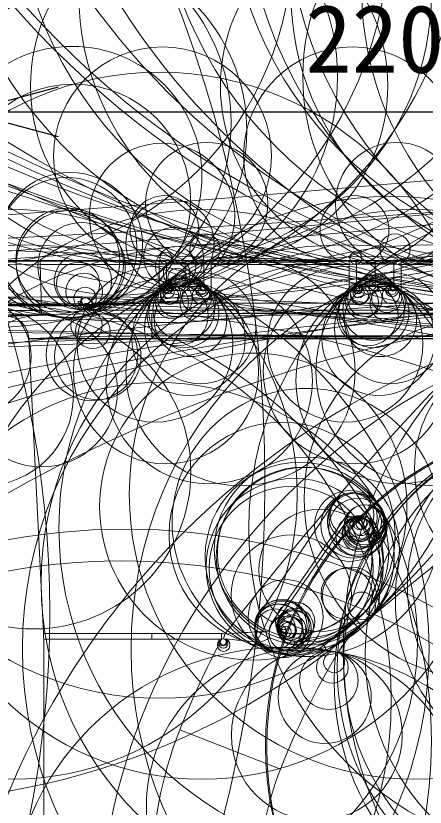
# Model space of a CAD drawing. Units: millimetres, scale not verified. Extents: x -11551 to 11812, y -1386 to 23401.
# Drawn here: x 11.44 to 22.44, y 26.72 to 48 of the extents above; entities that cross this region are included whole.
import ezdxf
from ezdxf.enums import TextEntityAlignment as Align

# ---------------------------------------------------------------- set-up
doc = ezdxf.new("R2010")
doc.units = ezdxf.units.MM
doc.header["$LTSCALE"] = 0.125
doc.layers.add('0-0_0', color=7, linetype='Continuous')
doc.layers.add('0-4_SUNPO', color=7, linetype='Continuous')
doc.layers.add('0-5_GAIKEI', color=1, linetype='Continuous', lineweight=18)
doc.styles.add('ＭＳ ゴシック', font='')
doc.styles.get('ＭＳ ゴシック').set_extended_font_data('MS Gothic')

# ---------------------------------------------------------------- blocks, each defined once
blk = doc.blocks.new('_Open30')
at = {"layer": '0-0_0'}
blk.add_line((0, 0), (-1, 0), dxfattribs=at)
blk.add_lwpolyline([(-1, 0.26795), (0, 0), (-1, -0.26795)], dxfattribs=at)
blk = doc.blocks.new('D8')
at = {"layer": '0-4_SUNPO'}
for p, q in [((74.5931, 230.8903), (74.5931, 234.1683)), ((96.5991, 230.8903), (96.5991, 234.1683)), ((77.0931, 232.9183), (94.0991, 232.9183))]:
    blk.add_line(p, q, dxfattribs=at)
at = {"layer": '0-4_SUNPO', "xscale": 2.5, "yscale": 2.5, "rotation": 180}
blk.add_blockref('_Open30', (74.5931, 232.9183), dxfattribs=at)
at = {"layer": '0-4_SUNPO', "xscale": 2.5, "yscale": 2.5}
blk.add_blockref('_Open30', (96.5991, 232.9183), dxfattribs=at)
at = {"layer": '0-4_SUNPO', "style": 'ＭＳ ゴシック'}
blk.add_text('220', height=1.833, dxfattribs=at).set_placement((83.7211, 233.4183), align=Align.BOTTOM_LEFT)

msp = doc.modelspace()

# ---------------------------------------------------------------- linework, layer by layer
at = {"layer": '0-5_GAIKEI', "color": 7}
for p, q in [((10.1403, 41.4033), (15.2926, 41.4033)), ((31.9991, 41.4183), (10.3896, 41.4183)), ((12.061, 41.4183), (12.061, 41.4033)), ((16.5406, 41.4033), (20.5484, 41.4033)), ((21.6437, 41.4033), (26.0991, 41.4033)), ((23.9978, 39.9926), (15.0924, 39.9926)), ((12.187, 31.3871), (11.7907, 39.3124)), ((12.1907, 14.6054), (12.1907, 31.2372))]:
    msp.add_line(p, q, dxfattribs=at)
at = {"layer": '0-5_GAIKEI'}
for p, q in [((12.093, 41.4033), (12.093, 41.3148)), ((12.093, 41.3148), (12.1234, 40.4443)), ((12.093, 41.3148), (15.2926, 41.3148)), ((14.4921, 41.4183), (14.392, 41.4183)), ((15.2926, 41.4033), (15.4453, 41.4033)), ((16.4933, 41.3183), (15.4927, 41.3183)), ((15.4927, 41.3183), (15.4927, 40.7679)), ((16.4933, 41.3183), (16.4933, 40.7679)), ((16.6934, 41.4033), (16.6934, 40.6143)), ((16.6934, 41.3148), (20.3956, 41.3148)), ((17.7941, 41.4183), (17.694, 41.4183)), ((20.5958, 41.3183), (21.5964, 41.3183)), ((20.5958, 41.3183), (20.5958, 40.7679)), ((21.0961, 41.4183), (21.0961, 40.7179)), ((21.5964, 41.3183), (21.5964, 40.7679)), ((21.7965, 41.4033), (21.7965, 40.6143)), ((21.7965, 41.3148), (26.0991, 41.3148)), ((15.5241, 40.7179), (16.4619, 40.7179)), ((20.5958, 40.7679), (21.5964, 40.7679)), ((20.6271, 40.7179), (21.565, 40.7179)), ((12.1234, 40.4443), (12.1234, 40.2512)), ((13.1941, 40.4443), (12.1234, 40.4443)), ((13.1941, 40.4443), (13.1941, 40.2512)), ((13.1941, 40.2512), (12.1234, 40.2512)), ((13.1913, 40.235), (13.1913, 40.2202)), ((13.5194, 40.277), (13.5194, 40.0842)), ((28.6727, 40.277), (13.5194, 40.277)), ((10.3252, 40.201), (12.0906, 40.201)), ((12.0906, 40.0753), (10.334, 40.0753)), ((12.0906, 39.9495), (12.0906, 40.201)), ((12.1334, 40.0753), (12.0906, 40.0753)), ((13.5194, 40.0842), (13.5379, 40.0352)), ((28.6727, 40.0842), (13.5194, 40.0842)), ((12.0906, 39.9495), (10.334, 39.9495)), ((12.1396, 39.9496), (12.0906, 39.9495)), ((15.0924, 39.3121), (15.0924, 39.9926)), ((23.9978, 39.3927), (15.0924, 39.3927)), ((11.9014, 39.322), (15.0924, 39.322)), ((11.9016, 39.3121), (15.0924, 39.3121)), ((15.0924, 39.322), (23.9929, 39.322)), ((15.0924, 39.3121), (23.9929, 39.3121)), ((20.5967, 34.5252), (20.5944, 34.5113)), ((20.6959, 34.4813), (20.6933, 34.4664)), ((18.5766, 31.9006), (20.2579, 34.3017)), ((21.1483, 34.2541), (21.0562, 34.2168)), ((20.2904, 31.4679), (20.6015, 31.7508)), ((18.4947, 31.5127), (18.4824, 31.5057)), ((20.7184, 31.6205), (20.7381, 31.6224)), ((15.0924, 31.3871), (12.187, 31.3871)), ((15.0924, 31.3871), (16.9712, 31.3871)), ((15.0924, 31.2372), (15.0924, 31.3871)), ((16.9712, 31.2372), (16.9712, 31.3871)), ((17.0222, 31.2454), (17.0598, 31.3752)), ((18.5707, 31.4351), (18.5577, 31.4275)), ((16.9712, 31.2372), (12.1907, 31.2372)), ((18.9259, 31.0802), (18.9294, 31.1794)), ((18.5504, 27.7402), (15.8503, 28.803))]:
    msp.add_line(p, q, dxfattribs=at)
for points in [[(15.2926, 41.4033), (15.2926, 40.6143), (16.6934, 40.6143)], [(15.993, 41.4183), (15.993, 40.7679), (15.4927, 40.7679)], [(20.3956, 41.4033), (20.3956, 40.6143), (21.7965, 40.6143)], [(11.9014, 39.3221), (11.7904, 39.3211), (11.7907, 39.3124)]]:
    msp.add_lwpolyline(points, dxfattribs=at)
for centre, radius in [((130.6798, 11720.1055), 11681.2817), ((33.226, 902.3739), 863.1113), ((-26.9479, 576.7213), 535.408), ((10.8489, 576.7213), 535.408), ((-16.4599, 576.5128), 535.1995), ((31.343, 576.5128), 535.1995), ((-23.1975, 492.426), 452.0462), ((-20.2102, 492.4123), 452.0324), ((30.512, 126.1576), 86.8969), ((-40.0568, 89.8245), 92.6191), ((29.2421, 104.2532), 64.8771), ((16.5827, 81.6159), 87.2836), ((12.0968, 99.099), 58.898), ((30.0954, 99.0991), 58.898), ((-26.3089, 95.9114), 55.4848), ((-17.0987, 95.9158), 55.4892), ((30.0934, 93.8063), 53.731), ((30.0915, 92.6045), 52.6549), ((12.1483, 89.3696), 49.1684), ((30.0439, 89.3696), 49.1685), ((30.5088, 85.4002), 46.1395), ((30.0298, 84.1167), 44.167), ((30.0281, 83.5242), 43.4487), ((29.8558, 75.2281), 35.8455), ((29.7536, 64.414), 24.4623), ((12.438, 64.4651), 24.2623), ((29.7541, 64.4651), 24.2623), ((29.6892, 60.1004), 20.0226), ((30.6387, 58.6438), 19.3828), ((-18.1209, 35.4322), 36.2572), ((7.8442, 46.6551), 19.7935), ((29.42, 51.8431), 11.8871), ((15.2933, 52.1922), 10.8774), ((20.3964, 52.1922), 10.8774), ((26.0998, 52.1922), 10.8774), ((16.6919, 51.6643), 10.3496), ((21.795, 51.6643), 10.3496), ((27.4984, 51.6643), 10.3496), ((12.721, 50.9443), 10.7385), ((29.4711, 50.9443), 10.7385), ((-15.1501, 31.9496), 27.506), ((10.2387, 49.9432), 8.6297), ((29.3727, 48.7216), 8.6393), ((15.3175, 48.604), 7.2892), ((20.4206, 48.604), 7.2892), ((26.124, 48.604), 7.2892), ((14.2151, 46.3615), 5.8693), ((25.0216, 46.3615), 5.8693), ((16.6373, 46.1162), 4.8011), ((21.7404, 46.1162), 4.8011), ((12.0599, 45.1197), 5.1692), ((12.7798, 44.9003), 4.8682), ((12.9559, 43.6943), 3.4848), ((15.3833, 44.2397), 2.9243), ((20.4864, 44.2397), 2.9243), ((15.3022, 38.0667), 8.4189), ((15.3717, 42.6211), 1.9542), ((16.5704, 42.9565), 1.6408), ((21.6735, 42.9565), 1.6408), ((21.5112, 34.2325), 8.9106), ((15.5838, 41.8832), 1.1865), ((15.4384, 42.2404), 0.9243), ((26.6142, 34.2325), 8.9106), ((20.5414, 42.2404), 0.9243), ((11.3446, 35.1315), 7.6597), ((16.4477, 35.1315), 7.6597), ((12.8423, 41.43), 1.3974), ((22.1511, 35.1315), 7.6597), ((13.2082, 41.2677), 1.1747), ((15.6809, 41.5089), 0.7997), ((16.5261, 41.7261), 0.4096), ((21.6291, 41.7261), 0.4096), ((11.6781, 30.9752), 10.8658), ((16.7812, 30.9752), 10.8658), ((20.314, 30.9631), 10.8794), ((22.4846, 30.9752), 10.8658), ((25.417, 30.9631), 10.8794), ((15.7367, 41.2555), 0.5402), ((31.1205, 30.9631), 10.8794), ((20.8993, 32.7513), 8.7777), ((13.2465, 40.8652), 0.7705), ((17.4791, 38.445), 3.0794), ((15.4745, 41.4813), 0.1643), ((22.5822, 38.445), 3.0794), ((20.5776, 41.4813), 0.1643), ((13.1167, 40.7938), 0.5798), ((15.7653, 41.0764), 0.3589), ((15.4885, 41.3345), 0.0169), ((15.4923, 41.3185), 0.00041), ((16.5022, 41.3735), 0.0562), ((16.4948, 41.3213), 0.00343), ((16.4936, 41.3185), 0.0004), ((20.5916, 41.3345), 0.0169), ((20.5954, 41.3185), 0.00041), ((21.6052, 41.3735), 0.0562), ((21.5979, 41.3213), 0.00343), ((21.5967, 41.3185), 0.0004), ((13.2778, 40.5876), 0.4911), ((15.1832, 39.1653), 2.0914), ((16.3981, 39.6034), 1.495), ((15.7745, 40.965), 0.2471), ((20.2863, 39.1653), 2.0914), ((21.5012, 39.6034), 1.495), ((15.477, 38.4411), 2.489), ((16.6367, 38.1874), 2.7731), ((15.9601, 40.0157), 0.9396), ((15.9533, 40.101), 0.8276), ((20.58, 38.4411), 2.489), ((21.7397, 38.1874), 2.7731), ((21.0632, 40.0157), 0.9396), ((21.0564, 40.101), 0.8276), ((13.3027, 40.4011), 0.3029), ((16.085, 39.3108), 1.5215), ((15.7889, 39.948), 0.8189), ((16.1352, 39.8087), 0.9713), ((15.6409, 40.2949), 0.4417), ((15.7201, 40.3784), 0.4652), ((15.5718, 40.4809), 0.2432), ((15.5978, 40.5373), 0.2647), ((15.5451, 40.5668), 0.1533), ((15.521, 40.6503), 0.1281), ((15.4884, 40.7124), 0.0579), ((15.5309, 40.6238), 0.0946), ((15.4801, 40.7356), 0.0333), ((15.4775, 40.7485), 0.0201), ((15.5244, 40.6671), 0.0508), ((16.3319, 40.2622), 0.4769), ((16.304, 40.4261), 0.4041), ((16.4184, 40.4925), 0.2309), ((16.4431, 40.6154), 0.1692), ((16.4526, 40.6116), 0.107), ((16.4609, 40.659), 0.0589), ((16.4894, 40.6949), 0.0772), ((16.5031, 40.7268), 0.0425), ((16.5076, 40.7428), 0.0259), ((16.5085, 40.7484), 0.0202), ((21.1881, 39.3108), 1.5215), ((20.892, 39.948), 0.8189), ((21.2382, 39.8087), 0.9713), ((20.744, 40.2949), 0.4417), ((20.8231, 40.3784), 0.4652), ((20.6748, 40.4809), 0.2432), ((20.7009, 40.5373), 0.2647), ((20.6482, 40.5668), 0.1533), ((20.6241, 40.6503), 0.1281), ((20.5914, 40.7124), 0.0579), ((20.634, 40.6238), 0.0946), ((20.5831, 40.7356), 0.0333), ((20.5806, 40.7485), 0.0201), ((20.6274, 40.6671), 0.0508), ((21.435, 40.2622), 0.4769), ((21.4071, 40.4261), 0.4041), ((21.5214, 40.4925), 0.2309), ((21.5462, 40.6154), 0.1692), ((21.5557, 40.6116), 0.107), ((21.564, 40.659), 0.0589), ((21.5925, 40.6949), 0.0772), ((21.6062, 40.7268), 0.0425), ((21.6107, 40.7428), 0.0259), ((21.6115, 40.7484), 0.0202), ((12.6182, -106.3692), 146.8143), ((29.6711, -92.24), 132.6849), ((11.6776, -18.427), 58.8672), ((30.4295, -25.1987), 65.6394), ((12.1037, -50.4179), 90.6691), ((30.0788, -56.0318), 96.283), ((30.1634, -40.0517), 80.3027), ((11.4982, 4.5996), 35.6482), ((30.638, 0.6997), 39.5486), ((10.6766, 28.4943), 11.9351), ((10.892, 29.6037), 10.6369), ((10.5506, 37.7934), 2.4401), ((10.276, 38.8436), 1.5781), ((31.256, 18.7502), 21.6826), ((13.1745, 40.2759), 0.0587), ((13.3261, 40.2599), 0.1598), ((13.1898, 40.2209), 0.00165), ((13.3417, 40.1852), 0.0835), ((31.1006, 22.7696), 17.4738), ((13.4886, 38.8799), 1.2322), ((13.3407, 39.6784), 0.4201), ((13.3515, 40.1482), 0.0452), ((13.3583, 40.1279), 0.0238), ((13.3632, 40.1168), 0.0117), ((13.3661, 40.1118), 0.00589), ((13.3682, 40.1094), 0.00275), ((13.3694, 40.1086), 0.00128), ((24.0691, 35.0211), 4.879), ((23.1051, -349.5207), 388.9165), ((23.9429, -232.8485), 272.2412), ((25.4392, 35.8426), 3.2852), ((17.8217, 34.8039), 4.129), ((15.2691, 31.1746), 6.9675), ((19.249, 34.3761), 3.6062), ((18.596, 34.0352), 3.0379), ((26.9112, 28.3564), 8.759), ((26.996, 30.1125), 7.0009), ((26.7363, 30.4476), 6.6606), ((26.4125, 32.3075), 4.7726), ((19.0682, 33.4548), 2.5399), ((19.2608, 33.6489), 2.487), ((19.2184, 33.4646), 2.3903), ((19.1588, 33.5612), 2.3016), ((18.9354, 33.1806), 2.3806), ((18.8399, 33.139), 2.2069), ((20.4195, 34.2821), 0.9524), ((20.5189, 34.2951), 0.8782), ((20.5717, 34.4025), 0.7586), ((20.5024, 34.5201), 0.6528), ((20.4741, 34.5806), 0.5864), ((20.6342, 34.2466), 0.7852), ((19.6157, 33.0876), 1.6459), ((20.8276, 34.2877), 0.5659), ((20.8151, 34.3115), 0.5393), ((20.8014, 34.3858), 0.4638), ((20.5669, 34.0212), 0.527), ((20.6943, 34.0715), 0.4893), ((20.6453, 34.0962), 0.4184), ((20.7192, 34.1193), 0.4354), ((20.6957, 34.1767), 0.3235), ((20.7182, 34.2152), 0.3395), ((20.7258, 34.2589), 0.236), ((20.6832, 34.3638), 0.1868), ((20.6387, 34.4735), 0.0684), ((20.7366, 34.3418), 0.1524), ((20.6131, 34.5141), 0.0204), ((20.6025, 34.5239), 0.00597), ((20.7309, 34.4128), 0.0811), ((20.7179, 34.4571), 0.035), ((20.7076, 34.4756), 0.0138), ((20.7016, 34.481), 0.00569), ((18.8444, 32.4278), 1.6164), ((20.3337, 32.4569), 0.6902), ((20.4485, 32.4077), 0.7691), ((18.6926, 31.835), 1.0045), ((20.7338, 32.1322), 0.3725), ((18.5617, 31.5845), 0.7057), ((18.6203, 31.4971), 0.7594), ((18.597, 31.5778), 0.73), ((18.5063, 31.5474), 0.6391), ((18.5025, 31.5453), 0.6321), ((18.9459, 31.7068), 0.5276), ((18.4156, 31.5094), 0.5408), ((18.9434, 31.575), 0.4952), ((18.9226, 31.5421), 0.4563), ((18.9036, 31.6087), 0.4208), ((18.7086, 31.3986), 0.4608), ((18.855, 31.5075), 0.3803), ((18.7138, 31.483), 0.237), ((18.8374, 31.525), 0.3142), ((18.5908, 31.4803), 0.114), ((18.5302, 31.4865), 0.053), ((18.4984, 31.4941), 0.0203), ((18.4856, 31.5007), 0.00596), ((18.7633, 31.4668), 0.22), ((18.6945, 31.4341), 0.1437), ((18.6386, 31.4191), 0.0859), ((18.5946, 31.4149), 0.0417), ((18.5746, 31.4167), 0.0216), ((18.5643, 31.4196), 0.0109), ((18.5594, 31.4228), 0.00502), ((17.0275, 31.0778), 0.1691), ((17.0177, 31.1214), 0.1244), ((17.0149, 31.1519), 0.0937), ((17.0153, 31.1628), 0.0829), ((18.6894, 23.6026), 7.422), ((19.188, 26.7485), 4.2367), ((19.5289, 28.6595), 2.2956), ((19.7413, 29.682), 1.2512), ((19.8501, 30.1337), 0.7866), ((19.9481, 30.4796), 0.4271), ((19.995, 30.6172), 0.2817)]:
    msp.add_circle(centre, radius, dxfattribs=at)
at = {"layer": '0-5_GAIKEI', "color": 7}
for centre, radius in [((15.2124, 61.2918), 21.5429), ((10.6481, 50.4549), 10.8409), ((12.9979, 43.0233), 3.1408), ((12.8091, 41.7648), 1.8862), ((12.8994, 41.8368), 1.9501), ((12.8939, 41.3258), 1.4391), ((19.837, -673.1676), 713.1818), ((23.7576, -316.9388), 356.9315), ((11.9215, 35.7362), 4.2237), ((12.1345, 37.9088), 2.0407), ((13.6451, 38.8341), 1.1601), ((13.511, 39.5155), 0.4656), ((26.9473, 28.3336), 8.7647), ((26.7361, 30.6027), 6.4858), ((27.0991, 30.8252), 6.2686), ((26.3403, 32.673), 4.378), ((14.3862, 16.8806), 17.3152), ((14.2519, 16.4645), 16.8779)]:
    msp.add_circle(centre, radius, dxfattribs=at)
at = {"layer": '0-5_GAIKEI'}
for centre, radius, start, end in [((15.3926, 41.3183), 0.1001, 360, 90.00105), ((16.5934, 41.3183), 0.1001, 121.78833, 180), ((20.4957, 41.3183), 0.1001, 360, 58.21167), ((21.6964, 41.3183), 0.1001, 121.78833, 180), ((15.4798, 40.6208), 0.1478, 84.9897, 90.78873), ((15.5427, 40.7679), 0.05, 180, 270), ((16.4433, 40.7679), 0.05, 270, 0), ((16.5062, 40.6208), 0.1477, 89.21124, 95.01032), ((20.5829, 40.6208), 0.1478, 84.9897, 90.78873), ((20.6458, 40.7679), 0.05, 180, 270), ((21.5463, 40.7679), 0.05, 270, 0), ((21.6093, 40.6208), 0.1477, 89.21124, 95.01032), ((13.194, 40.0443), 0.4, 35.57734, 89.99634), ((13.2356, 40.2359), 0.0442, 159.72199, 181.16401), ((13.1941, 40.0513), 0.1998, 35.53381, 89.99979), ((13.519, 40.2841), 0.1999, 215.68989, 270.10039), ((13.8744, 40.276), 0.5289, 191.83921, 195.46537), ((13.0122, 40.0392), 0.3652, 11.00583, 15.20739), ((13.5499, 40.1977), 0.2, 206.36312, 270.04194), ((13.0844, 39.8675), 0.4835, 15.61697, 20.28829), ((15.0938, -32.7365), 72.1292, 90.0011, 92.53673), ((11.8797, 50.5814), 11.2693, 269.54727, 270.11138), ((20.678, 34.3904), 0.8651, 137.80197, 146.13357), ((432.3618, -242.4733), 496.9871, 146.07865, 146.48821), ((7096.5252, -4904.6489), 8629.5047, 145.0844, 145.10794), ((19.0074, 33.3881), 2.0115, 257.08066, 32.9193), ((9.7053, 38.1202), 11.2222, 340.1069, 341.79275), ((20.6712, 34.0132), 0.504, 98.76909, 145.08519), ((20.7989, 34.3149), 0.5263, 138.43174, 145.39271), ((20.6093, 34.4129), 0.0995, 32.49963, 98.64644), ((20.612, 34.4258), 0.1006, 33.46129, 98.74684), ((2.4121, 38.5151), 19.2146, 347.18766, 348.19634), ((19.0074, 33.3881), 2.0012, 257.39673, 32.60326), ((19.0074, 33.3881), 2.2101, 267.9766, 22.02329), ((19.0074, 33.3881), 2.3094, 323.62281, 22.02329), ((11.4391, 40.4375), 11.1276, 308.30453, 309.89812), ((18.989, 31.6108), 0.504, 144.91463, 191.23086), ((18.75, 31.4168), 0.5044, 145.09391, 172.99414), ((18.5811, 31.5254), 0.1006, 191.25313, 256.53868), ((18.5923, 31.5323), 0.0995, 191.35351, 257.5009), ((23.1858, 28.7397), 3.7931, 130.5804, 137.32568), ((16.9738, 31.0684), 0.3187, 74.33245, 90.45813), ((-13.8815, 450.2184), 419.9845, 274.22496, 274.33713), ((18.7715, 31.4157), 0.5258, 173.16525, 192.75807), ((19.0074, 33.3881), 2.3094, 267.9766, 303.75061), ((18.8416, 33.1163), 2.1853, 291.87566, 309.46117), ((19.0341, 32.9609), 2.1402, 289.79786, 309.55797), ((37.9167, 20.1173), 23.7143, 152.03621, 158.51449), ((13.0889, -15.8536), 47.263, 84.03185, 85.22616), ((9.0698, 46.3547), 18.1784, 301.98804, 302.83271), ((18.7268, 31.4775), 0.5416, 259.1788, 267.12555), ((18.8318, 31.8389), 1.035, 259.87149, 264.92271), ((25.999, 24.8083), 10.9066, 158.51449, 180)]:
    msp.add_arc(centre, radius, start, end, dxfattribs=at)
at = {"layer": '0-5_GAIKEI', "color": 7}
for centre, radius, start, end in [((16.5934, 41.3183), 0.1001, 90, 121.78833), ((20.4957, 41.3183), 0.1001, 58.21167, 90), ((21.6964, 41.3183), 0.1001, 90, 121.78833), ((15.1006, -61.5538), 101.5465, 91.67092, 92.20695), ((11.1901, 39.317), 0.6004, 0.38379, 90), ((15.0925, -61.2184), 101.211, 90.00005, 90.91577), ((88.714, -49.1765), 105.5897, 128.40748, 130.07383), ((22.6722, 29.3251), 3.0031, 130.09443, 148.86305), ((9.1889, 31.2372), 3.0018, 360, 2.8624), ((22.6713, 29.3259), 3.0018, 141.60821, 148.86701), ((37.9167, 20.1173), 20.8125, 148.86699, 158.51449), ((25.999, 24.8083), 8.0048, 158.51449, 180)]:
    msp.add_arc(centre, radius, start, end, dxfattribs=at)
at = {"layer": '0-5_GAIKEI'}
for centre, major_axis, ratio, start_param, end_param in [((12.641, 41.3183), (0, 0.1001), 0.7, 6.2729831, 6.2831853), ((15.5241, 40.7679), (0, 0.05), 0.925453, 1.5575669, 3.1415927), ((16.4619, 40.7679), (0, 0.05), 0.925453, 3.1415927, 4.7256184), ((20.6271, 40.7679), (0, 0.05), 0.925453, 1.5575669, 3.1415927), ((21.565, 40.7679), (0, 0.05), 0.925453, 3.1415927, 4.7256184), ((12.0906, 40.2203), (0.6012, 0), 0.017455, 1.5707963, 3.1422041), ((12.0906, 40.2203), (0.6012, 0), 0.017455, 6.2825739, 7.8539816), ((13.5194, 40.284), (0.1627, 0.1165), 0.028388, 3.1572048, 4.6920792), ((12.0906, 40.2203), (0.6012, 0), 0.017455, 3.1422041, 6.2825737), ((12.1396, 40.1496), (0.0002, -0.2001), 0.033402, 5.0929541, 6.2578229), ((13.1913, 40.0201), (0.2001, 0), 0.999848, 0.4595956, 1.5707963), ((13.4749, 40.1797), (0.0209, -0.199), 0.947522, 5.0404502, 6.1726025), ((11.5572, 40.0272), (1.9929, -0.0302), 0.034073, 6.0081867, 6.2932025), ((454.8523, 35.2397), (449.1712, 35.9575), 0.279846, 2.8318186, 2.8925346), ((19.9561, 34.9006), (0.4102, -0.2864), 0.04193, 4.7502961, 6.248248), ((21.3081, 34.632), (0.0897, 0.0443), 0.385261, 3.2361813, 4.8149547), ((20.947, 31.9593), (0.0744, -0.0669), 0.744002, 3.2724034, 6.0982075), ((17.9268, 31.9922), (0.4104, -0.2862), 0.053652, 4.8988206, 6.2482284), ((20.654, 31.6967), (0.0651, -0.076), 0.07301, 3.8609225, 6.2016005), ((17.7877, 31.5354), (0.4642, -0.0495), 0.194393, 4.9326381, 6.1962256), ((17.8959, 31.2126), (0.3625, 0.0972), 0.233245, 4.9493745, 6.1700788), ((19.6828, 30.9925), (0.0369, -0.093), 0.759608, 0.7918381, 3.0071808), ((18.6872, 30.8376), (-0.0065, -0.0999), 0.566993, 1.3073936, 3.0355872)]:
    msp.add_ellipse(centre, major_axis=major_axis, ratio=ratio, start_param=start_param, end_param=end_param, dxfattribs=at)

# ---------------------------------------------------------------- block references
at = {"layer": '0-4_SUNPO'}
msp.add_blockref('D8', (-64.5, -187.5), dxfattribs=at)

doc.saveas('drawing.dxf')
